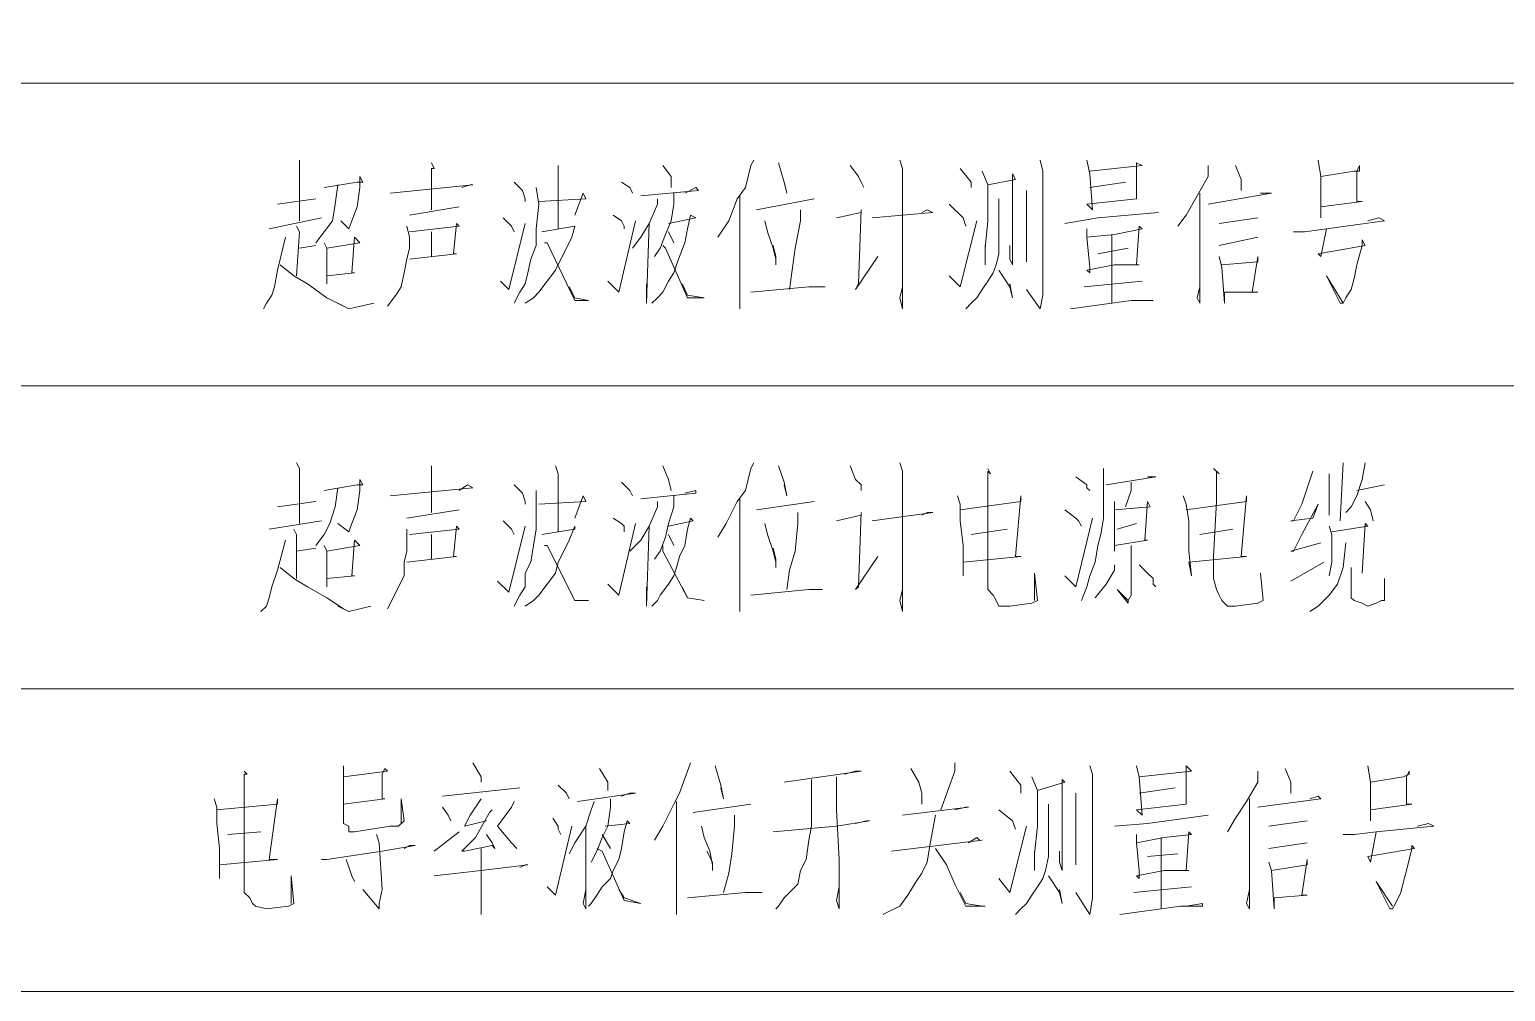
# Model space of a CAD drawing. Header units: millimetres. Extents: x 201 to 11482, y -7821 to 251.
# Drawn here: x 3479.3 to 3513.33, y -5564.59 to -5542.4 of the extents above; entities that cross this region are included whole.
import ezdxf

# ---------------------------------------------------------------- set-up
doc = ezdxf.new("R2010")
doc.units = ezdxf.units.MM

msp = doc.modelspace()

# ---------------------------------------------------------------- linework, layer by layer
at = {"color": 0, "lineweight": 18}
for points in [[(3452.754, -5543.636), (3542.416, -5543.636), (3542.416, -5536.651)], [(3452.754, -5550.621), (3542.416, -5550.621), (3542.416, -5543.636)], [(3485.52, -5545.414), (3485.52, -5545.541), (3485.52, -5546.811)], [(3488.568, -5545.477), (3488.631, -5545.604), (3488.568, -5545.604), (3488.568, -5546.557)], [(3495.997, -5545.414), (3495.934, -5545.541), (3495.807, -5546.049), (3495.616, -5546.303), (3495.426, -5546.811), (3495.172, -5547.192)], [(3496.569, -5545.477), (3496.696, -5545.922), (3496.759, -5546.176), (3496.696, -5545.922)], [(3499.363, -5545.414), (3499.426, -5545.604), (3499.426, -5548.843), (3499.363, -5548.589), (3499.426, -5548.335)], [(3502.601, -5545.414), (3502.665, -5545.668), (3502.665, -5546.049), (3502.665, -5547.065), (3502.665, -5548.017), (3502.665, -5548.525), (3502.601, -5548.843), (3502.284, -5548.398)], [(3503.681, -5545.414), (3503.744, -5545.731), (3503.808, -5546.557), (3503.681, -5546.43), (3504.824, -5546.303), (3504.824, -5546.303), (3504.824, -5545.477), (3504.951, -5545.541), (3503.744, -5545.668)], [(3509.015, -5545.414), (3509.078, -5545.795), (3509.078, -5546.747), (3509.078, -5546.493), (3510.031, -5546.366), (3509.904, -5546.366), (3509.904, -5545.668), (3509.967, -5545.541), (3509.967, -5545.668), (3509.84, -5545.668), (3509.078, -5545.795)], [(3486.091, -5546.049), (3486.853, -5545.922), (3486.98, -5545.922), (3486.917, -5545.795), (3486.917, -5546.049), (3486.853, -5546.493), (3486.726, -5546.811), (3486.663, -5547.001), (3486.472, -5546.811)], [(3491.489, -5545.541), (3491.489, -5545.668), (3491.489, -5547.001)], [(3493.902, -5545.541), (3494.092, -5545.795), (3494.092, -5546.049)], [(3498.22, -5545.541), (3498.41, -5545.795), (3498.474, -5545.922), (3498.537, -5546.049)], [(3500.76, -5545.604), (3501.014, -5545.922), (3501.014, -5546.049)], [(3501.268, -5545.668), (3501.395, -5545.985), (3501.395, -5546.811), (3501.331, -5547.446), (3501.331, -5547.827), (3501.331, -5547.636), (3501.331, -5547.382)], [(3501.395, -5545.985), (3502.03, -5545.858), (3501.966, -5545.731), (3501.966, -5546.684), (3501.966, -5547.446), (3501.966, -5547.446), (3501.966, -5547.827), (3501.903, -5547.7), (3501.903, -5547.382)], [(3506.475, -5545.541), (3506.475, -5545.795), (3506.221, -5546.239), (3505.967, -5546.684), (3505.776, -5546.938)], [(3507.11, -5545.541), (3507.237, -5545.858), (3507.237, -5545.985), (3507.237, -5546.112), (3507.237, -5545.858)], [(3485.901, -5547.319), (3486.091, -5547.065), (3486.282, -5546.811), (3486.345, -5546.43), (3486.409, -5545.985)], [(3487.615, -5546.176), (3489.52, -5545.985), (3489.457, -5545.985), (3489.266, -5546.049)], [(3490.473, -5545.922), (3490.663, -5546.112), (3490.727, -5546.303), (3490.727, -5546.366)], [(3490.981, -5546.049), (3491.044, -5546.43), (3490.981, -5547.001), (3490.981, -5547.382), (3490.854, -5547.7), (3490.79, -5548.017), (3490.727, -5548.271), (3490.6, -5548.462), (3490.473, -5548.716)], [(3492.949, -5545.922), (3493.14, -5546.049), (3493.203, -5546.176)], [(3493.394, -5546.239), (3494.727, -5546.112), (3494.664, -5546.049), (3494.41, -5546.176)], [(3502.284, -5546.112), (3502.284, -5546.239), (3502.284, -5547.763), (3502.284, -5547.573), (3502.284, -5547.319)], [(3503.744, -5546.049), (3504.57, -5545.922)], [(3485.012, -5546.43), (3485.901, -5546.303)], [(3488.06, -5546.684), (3489.203, -5546.493)], [(3491.044, -5546.366), (3492.124, -5546.303), (3492.06, -5546.176), (3491.87, -5546.684)], [(3493.775, -5546.303), (3493.775, -5546.43), (3493.584, -5546.874), (3493.394, -5547.192), (3493.203, -5547.446)], [(3494.156, -5546.176), (3494.156, -5546.43), (3494.092, -5546.811), (3493.965, -5547.128), (3493.838, -5547.446), (3493.711, -5547.636)], [(3495.68, -5546.239), (3495.68, -5548.843), (3495.68, -5548.652), (3495.68, -5548.398)], [(3496.061, -5546.557), (3497.394, -5546.303)], [(3500.506, -5546.43), (3500.823, -5546.747), (3500.887, -5546.938)], [(3501.649, -5546.303), (3501.649, -5547.573), (3501.585, -5547.827), (3501.522, -5548.017), (3501.395, -5548.208), (3501.268, -5548.398), (3501.141, -5548.589), (3501.014, -5548.716), (3500.887, -5548.843)], [(3506.284, -5546.176), (3506.284, -5548.716), (3506.221, -5548.589), (3506.284, -5548.335)], [(3506.475, -5546.43), (3507.935, -5546.176), (3507.872, -5546.176), (3507.681, -5546.176)], [(3484.821, -5547.001), (3486.028, -5546.747)], [(3490.219, -5546.747), (3490.409, -5546.938), (3490.473, -5547.065)], [(3492.632, -5548.208), (3492.886, -5548.462), (3493.267, -5546.811)], [(3492.759, -5546.684), (3492.949, -5546.811), (3493.013, -5546.938), (3493.013, -5547.001)], [(3494.029, -5546.874), (3494.664, -5546.747), (3494.537, -5546.684), (3494.473, -5547.001), (3494.41, -5547.319), (3494.283, -5547.636), (3494.219, -5547.827), (3494.156, -5548.017), (3494.029, -5548.208), (3493.902, -5548.462), (3493.775, -5548.589), (3493.648, -5548.716)], [(3496.251, -5546.811), (3496.315, -5547.065), (3496.442, -5547.446), (3496.505, -5547.7), (3496.505, -5547.827), (3496.505, -5547.636), (3496.442, -5547.382)], [(3497.077, -5546.557), (3497.077, -5546.811), (3496.95, -5547.446), (3496.886, -5547.954), (3496.823, -5548.398)], [(3497.902, -5546.747), (3498.474, -5546.62), (3498.474, -5546.557), (3498.41, -5548.271), (3498.347, -5548.398), (3498.855, -5547.636)], [(3498.728, -5546.747), (3500.125, -5546.62), (3499.998, -5546.557), (3499.871, -5546.62)], [(3500.506, -5548.081), (3500.76, -5548.335), (3501.141, -5546.811)], [(3503.173, -5546.874), (3503.935, -5546.747), (3505.332, -5546.62)], [(3506.729, -5546.874), (3507.618, -5546.747)], [(3508.443, -5547.065), (3508.697, -5547.065), (3509.205, -5547.001), (3510.539, -5546.811), (3510.412, -5546.747), (3510.158, -5546.811)], [(3485.456, -5546.938), (3485.52, -5547.065), (3485.456, -5548.081)], [(3487.996, -5546.938), (3488.06, -5547.192), (3488.06, -5547.446), (3487.996, -5547.7), (3487.933, -5548.017), (3487.869, -5548.335), (3487.742, -5548.525), (3487.552, -5548.779)], [(3488.06, -5547.065), (3489.203, -5546.938), (3489.139, -5546.874), (3489.076, -5547.573), (3489.139, -5547.573), (3488.06, -5547.7)], [(3488.568, -5547.065), (3488.568, -5547.636)], [(3490.155, -5548.208), (3490.346, -5548.398), (3490.727, -5546.874)], [(3491.108, -5547.065), (3491.87, -5546.938), (3491.87, -5546.938), (3491.806, -5547.192), (3491.679, -5547.446), (3491.552, -5547.7), (3491.425, -5547.954), (3491.235, -5548.208), (3491.044, -5548.462), (3490.917, -5548.589), (3490.727, -5548.716)], [(3493.584, -5546.874), (3493.521, -5548.716), (3493.521, -5548.589), (3493.521, -5548.271)], [(3494.029, -5547.065), (3494.156, -5547.319)], [(3503.681, -5547.001), (3503.681, -5547.192), (3503.744, -5547.89), (3503.744, -5548.017), (3503.681, -5547.954), (3504.316, -5547.827), (3504.887, -5547.827), (3504.824, -5547.827), (3504.887, -5546.938), (3504.951, -5547.001), (3504.316, -5547.128), (3503.681, -5547.192)], [(3504.252, -5547.128), (3504.252, -5548.716)], [(3509.205, -5547.001), (3509.078, -5547.636), (3509.015, -5547.573), (3510.094, -5547.382), (3510.031, -5547.255), (3510.031, -5547.382), (3509.904, -5547.827), (3509.84, -5548.144), (3509.777, -5548.398), (3509.65, -5548.589), (3509.586, -5548.716), (3509.523, -5548.716), (3509.205, -5548.081), (3509.586, -5548.716)], [(3485.202, -5547.192), (3485.012, -5547.954), (3484.948, -5548.335), (3484.885, -5548.525), (3484.758, -5548.716), (3484.694, -5548.843)], [(3485.52, -5547.446), (3485.901, -5547.382)], [(3486.091, -5547.319), (3486.155, -5547.446), (3486.155, -5548.081), (3486.155, -5548.271), (3486.155, -5548.081), (3486.79, -5548.017), (3486.726, -5548.017), (3486.79, -5547.192), (3486.917, -5547.319), (3486.155, -5547.446)], [(3491.171, -5547.319), (3491.235, -5547.319), (3491.87, -5548.652), (3492.187, -5548.652), (3491.87, -5548.589), (3491.743, -5548.335)], [(3493.902, -5547.382), (3493.965, -5547.446), (3494.473, -5548.589), (3494.854, -5548.589), (3494.473, -5548.525), (3494.346, -5548.271)], [(3503.935, -5547.573), (3504.633, -5547.446)], [(3507.618, -5547.192), (3506.729, -5547.382)], [(3485.075, -5547.827), (3485.393, -5548.081), (3485.71, -5548.271), (3486.155, -5548.589), (3486.536, -5548.779), (3486.663, -5548.843), (3487.234, -5548.716), (3486.663, -5548.843), (3486.409, -5548.716)], [(3506.729, -5547.636), (3506.792, -5547.89), (3506.856, -5548.716), (3506.856, -5548.462), (3507.618, -5548.462), (3507.491, -5548.462), (3507.618, -5547.636), (3507.618, -5547.763), (3506.792, -5547.827)], [(3501.649, -5547.954), (3501.903, -5548.335), (3501.966, -5548.589), (3501.903, -5548.271)], [(3503.617, -5548.335), (3504.951, -5548.208)], [(3495.934, -5548.462), (3497.267, -5548.335), (3497.648, -5548.335)], [(3503.3, -5548.843), (3504.252, -5548.716), (3504.697, -5548.652), (3505.205, -5548.652), (3505.205, -5548.652), (3504.824, -5548.652)], [(3452.754, -5557.606), (3542.416, -5557.606), (3542.416, -5550.621)], [(3485.456, -5552.399), (3485.52, -5552.526), (3485.52, -5553.796)], [(3488.568, -5552.462), (3488.568, -5552.589), (3488.568, -5552.526), (3488.568, -5553.542)], [(3491.425, -5552.462), (3491.489, -5552.653), (3491.489, -5553.986)], [(3493.902, -5552.462), (3494.029, -5552.78), (3494.092, -5553.034)], [(3495.997, -5552.399), (3495.934, -5552.526), (3495.807, -5553.034), (3495.616, -5553.288), (3495.362, -5553.796), (3495.172, -5554.113)], [(3496.569, -5552.462), (3496.696, -5552.843), (3496.759, -5553.161), (3496.696, -5552.907)], [(3498.22, -5552.462), (3498.347, -5552.78), (3498.474, -5552.907), (3498.474, -5553.034)], [(3499.363, -5552.399), (3499.426, -5552.589), (3499.426, -5555.828), (3499.363, -5555.574), (3499.426, -5555.32)], [(3501.395, -5552.526), (3501.458, -5552.653), (3501.395, -5552.589), (3501.395, -5553.288), (3501.395, -5554.558), (3501.395, -5555.066), (3501.395, -5555.32), (3501.522, -5555.447), (3501.585, -5555.574), (3501.649, -5555.701), (3501.903, -5555.701), (3502.411, -5555.637), (3502.538, -5555.574), (3502.538, -5555.574), (3502.474, -5554.939), (3502.474, -5555.574)], [(3504.062, -5552.526), (3504.062, -5552.907), (3504.062, -5553.288), (3504.062, -5553.669), (3503.998, -5554.05), (3503.935, -5554.304), (3503.871, -5554.685), (3503.744, -5555.002), (3503.681, -5555.256), (3503.554, -5555.574)], [(3506.602, -5552.526), (3506.729, -5552.653), (3506.665, -5552.589), (3506.665, -5553.288), (3506.602, -5554.558), (3506.602, -5555.066), (3506.665, -5555.32), (3506.729, -5555.447), (3506.792, -5555.574), (3506.919, -5555.701), (3507.11, -5555.701), (3507.618, -5555.637), (3507.745, -5555.574), (3507.745, -5555.574), (3507.681, -5554.939), (3507.745, -5555.574)], [(3508.888, -5552.589), (3508.634, -5553.351), (3508.443, -5553.732), (3508.38, -5553.732), (3508.888, -5553.669), (3509.015, -5553.351), (3508.634, -5554.05), (3508.443, -5554.431), (3508.38, -5554.431), (3509.078, -5554.24)], [(3509.586, -5552.399), (3509.523, -5553.732)], [(3510.094, -5552.399), (3510.031, -5552.78), (3509.904, -5553.161), (3509.777, -5553.415), (3509.65, -5553.542)], [(3485.901, -5554.304), (3486.091, -5554.05), (3486.218, -5553.796), (3486.345, -5553.415), (3486.409, -5552.97)], [(3486.091, -5553.034), (3486.853, -5552.907), (3486.98, -5552.907), (3486.917, -5552.78), (3486.917, -5553.034), (3486.853, -5553.478), (3486.726, -5553.796), (3486.663, -5553.986), (3486.409, -5553.796)], [(3487.615, -5553.161), (3489.52, -5552.97), (3489.393, -5552.907), (3489.203, -5553.034)], [(3490.473, -5552.907), (3490.663, -5553.097), (3490.727, -5553.288), (3490.727, -5553.351)], [(3492.949, -5552.843), (3493.14, -5553.034), (3493.203, -5553.161)], [(3503.427, -5552.716), (3503.681, -5552.907), (3503.681, -5552.97), (3503.744, -5553.034)], [(3504.125, -5552.907), (3505.268, -5552.716), (3505.205, -5552.716), (3505.078, -5552.716)], [(3504.697, -5552.843), (3504.697, -5553.034), (3504.57, -5553.415)], [(3509.269, -5552.653), (3509.269, -5553.605)], [(3509.904, -5553.034), (3510.539, -5552.907)], [(3485.012, -5553.415), (3485.901, -5553.288)], [(3490.981, -5553.034), (3490.981, -5553.415), (3490.981, -5553.923), (3490.917, -5554.304), (3490.854, -5554.685), (3490.727, -5554.939), (3490.727, -5555.256), (3490.6, -5555.447), (3490.473, -5555.701)], [(3491.044, -5553.351), (3492.124, -5553.288), (3492.06, -5553.161), (3491.87, -5553.669)], [(3493.775, -5553.288), (3493.775, -5553.415), (3493.584, -5553.859), (3493.394, -5554.177), (3493.14, -5554.431)], [(3493.394, -5553.224), (3494.664, -5553.097), (3494.664, -5553.034), (3494.41, -5553.097)], [(3494.156, -5553.161), (3494.156, -5553.415), (3494.029, -5553.796), (3493.965, -5554.113), (3493.838, -5554.431), (3493.711, -5554.621)], [(3495.68, -5553.224), (3495.68, -5555.828), (3495.68, -5555.574), (3495.68, -5555.383)], [(3496.061, -5553.478), (3497.394, -5553.288)], [(3500.696, -5553.161), (3500.76, -5553.351), (3500.76, -5553.732), (3500.823, -5554.304), (3500.823, -5554.431), (3500.823, -5555.002), (3500.823, -5554.685), (3502.157, -5554.558), (3502.03, -5554.558), (3502.157, -5553.161), (3502.157, -5553.288), (3500.76, -5553.478)], [(3504.316, -5553.288), (3504.316, -5553.478), (3504.316, -5553.986), (3504.316, -5554.431), (3504.316, -5554.304), (3505.078, -5554.177), (3505.014, -5554.177), (3505.078, -5553.288), (3505.141, -5553.415), (3504.316, -5553.478)], [(3505.903, -5553.161), (3505.967, -5553.351), (3506.03, -5553.732), (3506.03, -5554.304), (3506.03, -5554.431), (3506.094, -5555.002), (3506.03, -5554.685), (3507.364, -5554.558), (3507.237, -5554.558), (3507.364, -5553.161), (3507.364, -5553.288), (3505.967, -5553.478)], [(3510.094, -5553.288), (3510.221, -5553.478), (3510.285, -5553.732)], [(3487.996, -5553.669), (3489.203, -5553.478)], [(3497.013, -5553.542), (3497.013, -5553.796), (3496.95, -5554.431), (3496.823, -5554.875), (3496.759, -5555.32)], [(3497.902, -5553.732), (3498.474, -5553.605), (3498.474, -5553.542), (3498.41, -5555.256), (3498.347, -5555.32), (3498.855, -5554.558)], [(3498.728, -5553.732), (3500.125, -5553.542), (3499.998, -5553.542), (3499.871, -5553.605)], [(3503.173, -5553.478), (3503.427, -5553.669), (3503.49, -5553.732), (3503.554, -5553.859)], [(3484.821, -5553.923), (3486.028, -5553.732)], [(3485.393, -5553.923), (3485.456, -5554.05), (3485.456, -5555.066)], [(3487.996, -5553.923), (3487.996, -5554.113), (3487.996, -5554.431), (3487.933, -5554.685), (3487.933, -5555.002), (3487.806, -5555.256), (3487.679, -5555.51), (3487.552, -5555.764)], [(3488.06, -5554.05), (3489.203, -5553.923), (3489.139, -5553.859), (3489.076, -5554.558), (3489.139, -5554.558), (3487.996, -5554.685)], [(3490.092, -5555.129), (3490.346, -5555.383), (3490.727, -5553.859)], [(3490.219, -5553.732), (3490.409, -5553.923), (3490.473, -5554.05)], [(3491.108, -5554.05), (3491.87, -5553.923), (3491.87, -5553.859), (3491.743, -5554.177), (3491.616, -5554.431), (3491.489, -5554.685), (3491.425, -5554.939), (3491.235, -5555.193), (3491.044, -5555.447), (3490.917, -5555.574), (3490.727, -5555.701)], [(3492.632, -5555.193), (3492.886, -5555.447), (3493.267, -5553.796)], [(3492.759, -5553.669), (3492.949, -5553.796), (3493.013, -5553.859), (3493.013, -5553.986)], [(3493.584, -5553.859), (3493.521, -5555.701), (3493.521, -5555.574), (3493.521, -5555.256)], [(3494.029, -5553.859), (3494.6, -5553.732), (3494.537, -5553.669), (3494.473, -5553.923), (3494.41, -5554.304), (3494.283, -5554.558), (3494.219, -5554.812), (3494.156, -5555.002), (3494.029, -5555.193), (3493.838, -5555.447), (3493.775, -5555.574), (3493.648, -5555.701)], [(3496.251, -5553.796), (3496.315, -5554.05), (3496.442, -5554.431), (3496.505, -5554.685), (3496.505, -5554.812), (3496.505, -5554.621), (3496.442, -5554.367)], [(3501.014, -5554.05), (3501.839, -5553.923)], [(3503.173, -5555.002), (3503.427, -5555.256), (3503.808, -5553.669)], [(3504.379, -5553.923), (3504.824, -5553.796)], [(3506.284, -5554.05), (3507.046, -5553.923)], [(3509.269, -5553.859), (3509.332, -5554.05), (3509.332, -5554.621), (3509.332, -5554.685), (3509.269, -5555.002)], [(3509.332, -5553.986), (3510.158, -5553.859), (3510.094, -5553.796), (3510.031, -5554.939)], [(3485.202, -5554.177), (3485.012, -5554.875), (3484.885, -5555.256), (3484.821, -5555.51), (3484.758, -5555.701), (3484.631, -5555.828)], [(3486.091, -5554.304), (3486.155, -5554.431), (3486.155, -5555.066), (3486.155, -5555.256), (3486.155, -5555.066), (3486.79, -5555.002), (3486.726, -5555.002), (3486.79, -5554.177), (3486.917, -5554.304), (3486.155, -5554.431)], [(3488.568, -5554.05), (3488.568, -5554.621)], [(3491.171, -5554.304), (3491.235, -5554.304), (3491.87, -5555.574), (3492.187, -5555.574), (3491.87, -5555.574), (3491.743, -5555.32)], [(3493.902, -5554.304), (3493.902, -5554.431), (3494.473, -5555.51), (3494.854, -5555.574), (3494.473, -5555.51), (3494.346, -5555.256)], [(3494.029, -5554.05), (3494.156, -5554.304)], [(3504.697, -5554.304), (3504.697, -5555.447), (3504.633, -5555.574), (3504.633, -5555.637), (3504.379, -5555.32), (3504.633, -5555.574)], [(3509.65, -5554.24), (3509.586, -5554.812), (3509.459, -5555.193), (3509.269, -5555.447), (3509.015, -5555.701), (3508.824, -5555.828)], [(3485.456, -5554.431), (3485.901, -5554.367)], [(3485.075, -5554.812), (3485.393, -5555.066), (3485.71, -5555.256), (3486.155, -5555.51), (3486.536, -5555.764), (3486.663, -5555.828), (3487.171, -5555.701), (3486.663, -5555.828), (3486.409, -5555.701)], [(3504.316, -5554.748), (3504.316, -5554.875), (3504.125, -5555.193), (3503.871, -5555.51)], [(3504.887, -5554.748), (3505.078, -5554.939), (3505.205, -5555.066), (3505.205, -5555.193), (3505.268, -5555.256)], [(3508.38, -5555.129), (3509.142, -5554.685)], [(3509.777, -5554.812), (3509.777, -5555.32), (3509.777, -5555.51), (3509.84, -5555.574), (3510.031, -5555.637), (3510.158, -5555.701), (3510.348, -5555.637), (3510.475, -5555.574), (3510.539, -5555.574), (3510.539, -5555.066), (3510.539, -5555.574)], [(3495.934, -5555.447), (3497.267, -5555.32), (3497.585, -5555.32)], [(3452.754, -5564.591), (3542.416, -5564.591), (3542.416, -5557.606)], [(3486.536, -5559.384), (3486.536, -5559.638), (3486.536, -5560.717), (3486.663, -5560.781), (3486.663, -5560.908), (3486.79, -5560.908), (3487.615, -5560.781), (3487.742, -5560.781), (3487.806, -5560.781), (3487.933, -5560.654), (3487.869, -5560.146), (3487.869, -5560.717)], [(3489.52, -5559.32), (3489.711, -5559.638), (3489.711, -5559.765)], [(3494.537, -5559.32), (3494.473, -5559.511), (3494.283, -5560.019), (3494.156, -5560.273), (3493.902, -5560.781), (3493.711, -5561.098)], [(3495.108, -5559.384), (3495.235, -5559.828), (3495.299, -5560.146), (3495.235, -5559.892)], [(3500.633, -5559.32), (3500.633, -5559.511), (3500.315, -5560.4)], [(3503.744, -5559.384), (3503.808, -5559.574), (3503.808, -5560.019), (3503.808, -5561.035), (3503.808, -5561.987), (3503.808, -5562.432), (3503.744, -5562.813), (3503.427, -5562.305)], [(3504.824, -5559.384), (3504.887, -5559.638), (3504.951, -5560.527), (3504.824, -5560.4), (3505.967, -5560.273), (3505.967, -5560.273), (3505.967, -5559.384), (3506.094, -5559.511), (3504.887, -5559.638)], [(3510.158, -5559.384), (3510.221, -5559.765), (3510.221, -5560.654), (3510.221, -5560.4), (3511.174, -5560.273), (3511.047, -5560.273), (3511.047, -5559.638), (3511.11, -5559.511), (3511.11, -5559.574), (3510.983, -5559.638), (3510.221, -5559.765)], [(3484.25, -5559.511), (3484.313, -5559.574), (3484.25, -5559.574), (3484.25, -5560.209), (3484.25, -5561.543), (3484.25, -5562.051), (3484.25, -5562.305), (3484.377, -5562.432), (3484.44, -5562.559), (3484.504, -5562.622), (3484.758, -5562.686), (3485.266, -5562.622), (3485.393, -5562.559), (3485.393, -5562.559), (3485.329, -5561.924), (3485.329, -5562.559)], [(3486.536, -5559.638), (3487.552, -5559.511), (3487.488, -5559.447), (3487.425, -5559.574), (3487.425, -5560.146), (3487.488, -5560.146), (3486.536, -5560.273)], [(3492.441, -5559.447), (3492.632, -5559.765), (3492.632, -5559.955)], [(3497.331, -5559.701), (3497.331, -5560.273), (3497.331, -5560.781), (3497.267, -5561.098), (3497.204, -5561.543), (3497.077, -5561.797), (3497.013, -5562.114), (3496.823, -5562.305), (3496.696, -5562.432), (3496.569, -5562.622), (3496.505, -5562.686)], [(3496.696, -5559.765), (3498.474, -5559.511), (3498.347, -5559.511), (3498.093, -5559.574)], [(3497.902, -5559.638), (3497.902, -5560.4), (3497.966, -5561.543), (3497.966, -5562.432), (3497.966, -5562.686), (3497.902, -5562.495), (3497.966, -5562.178)], [(3499.617, -5559.447), (3499.807, -5559.765), (3499.871, -5560.019), (3499.871, -5560.273)], [(3501.903, -5559.511), (3502.157, -5559.828), (3502.157, -5560.019)], [(3502.411, -5559.638), (3502.538, -5559.955), (3502.538, -5560.781), (3502.474, -5561.416), (3502.474, -5561.797), (3502.474, -5561.606), (3502.474, -5561.352)], [(3502.538, -5559.955), (3503.173, -5559.765), (3503.109, -5559.701), (3503.109, -5560.59), (3503.109, -5561.352), (3503.109, -5561.416), (3503.109, -5561.797), (3503.046, -5561.606), (3503.046, -5561.352)], [(3507.618, -5559.511), (3507.618, -5559.765), (3507.364, -5560.209), (3507.11, -5560.59), (3506.919, -5560.908)], [(3508.253, -5559.447), (3508.38, -5559.765), (3508.38, -5559.892), (3508.38, -5560.019), (3508.38, -5559.765)], [(3488.822, -5560.082), (3490.6, -5559.892)], [(3491.489, -5559.828), (3491.679, -5560.019), (3491.743, -5560.146)], [(3491.933, -5560.209), (3493.267, -5560.019), (3493.14, -5560.019), (3492.949, -5560.082)], [(3503.427, -5560.019), (3503.427, -5560.209), (3503.427, -5561.67), (3503.427, -5561.543), (3503.427, -5561.289)], [(3504.887, -5560.019), (3505.713, -5559.892)], [(3507.618, -5560.336), (3509.078, -5560.146), (3509.015, -5560.082), (3508.824, -5560.146)], [(3483.551, -5560.146), (3483.615, -5560.336), (3483.615, -5560.717), (3483.678, -5561.289), (3483.678, -5561.352), (3483.678, -5561.987), (3483.678, -5561.67), (3485.012, -5561.543), (3484.821, -5561.543), (3485.012, -5560.146), (3485.012, -5560.273), (3483.615, -5560.4)], [(3488.822, -5560.336), (3488.949, -5560.527), (3489.012, -5560.654)], [(3489.965, -5560.4), (3489.901, -5560.463), (3489.584, -5561.035), (3489.393, -5561.225), (3489.266, -5561.352), (3489.33, -5561.352), (3489.965, -5561.225), (3490.028, -5561.289), (3489.965, -5561.162), (3489.838, -5560.971)], [(3489.711, -5560.146), (3489.711, -5560.146), (3489.457, -5560.527), (3489.33, -5560.781), (3489.838, -5560.654)], [(3490.473, -5560.209), (3490.409, -5560.336), (3490.092, -5560.781), (3490.409, -5561.162), (3490.536, -5561.289)], [(3492.314, -5560.209), (3492.251, -5560.4), (3492.124, -5560.781), (3491.87, -5561.162), (3491.743, -5561.416)], [(3492.695, -5560.146), (3492.695, -5560.336), (3492.632, -5560.781), (3492.505, -5561.035), (3492.378, -5561.352), (3492.251, -5561.606)], [(3494.219, -5560.209), (3494.219, -5562.813), (3494.219, -5562.559), (3494.219, -5562.368)], [(3494.6, -5560.463), (3495.934, -5560.273)], [(3499.426, -5560.527), (3500.95, -5560.336), (3500.887, -5560.336), (3500.633, -5560.4)], [(3501.649, -5560.4), (3501.966, -5560.654), (3502.03, -5560.844)], [(3502.792, -5560.273), (3502.792, -5561.479), (3502.728, -5561.797), (3502.665, -5561.987), (3502.538, -5562.178), (3502.411, -5562.368), (3502.284, -5562.559), (3502.157, -5562.686), (3502.03, -5562.813)], [(3507.427, -5560.146), (3507.427, -5562.686), (3507.364, -5562.559), (3507.427, -5562.241)], [(3491.235, -5562.178), (3491.425, -5562.368), (3491.806, -5560.781)], [(3491.362, -5560.59), (3491.489, -5560.781), (3491.489, -5560.844), (3491.552, -5560.971)], [(3492.124, -5560.781), (3492.124, -5562.686), (3492.06, -5562.559), (3492.124, -5562.241)], [(3492.568, -5560.781), (3493.14, -5560.717), (3493.076, -5560.654), (3493.013, -5560.908), (3492.949, -5561.289), (3492.886, -5561.543), (3492.759, -5561.797), (3492.695, -5561.987), (3492.505, -5562.178), (3492.378, -5562.368), (3492.251, -5562.559), (3492.187, -5562.622)], [(3494.791, -5560.781), (3494.854, -5561.035), (3494.981, -5561.352), (3495.045, -5561.67), (3495.045, -5561.797), (3495.045, -5561.606), (3494.918, -5561.352)], [(3495.553, -5560.527), (3495.553, -5560.781), (3495.489, -5561.416), (3495.426, -5561.86), (3495.299, -5562.305)], [(3496.442, -5560.908), (3497.902, -5560.781), (3498.664, -5560.654), (3498.601, -5560.654), (3498.347, -5560.717)], [(3500.188, -5560.527), (3500.125, -5560.844), (3500.061, -5561.225), (3499.998, -5561.606), (3499.871, -5561.86), (3499.744, -5562.051), (3499.553, -5562.368), (3499.363, -5562.622), (3499.109, -5562.749), (3498.982, -5562.813)], [(3501.649, -5561.987), (3501.903, -5562.305), (3502.284, -5560.781)], [(3504.316, -5560.781), (3505.078, -5560.717), (3506.475, -5560.527)], [(3507.872, -5560.781), (3508.761, -5560.654)], [(3509.586, -5560.971), (3509.84, -5560.971), (3510.348, -5560.908), (3511.682, -5560.781), (3511.555, -5560.717), (3511.301, -5560.781)], [(3483.869, -5560.971), (3484.631, -5560.908)], [(3487.298, -5560.971), (3487.361, -5561.162), (3487.425, -5562.241), (3487.361, -5562.559), (3487.361, -5562.686), (3486.98, -5562.241), (3487.361, -5562.686), (3487.361, -5562.559)], [(3488.631, -5561.352), (3489.203, -5560.908)], [(3492.505, -5560.971), (3492.695, -5561.289)], [(3499.172, -5561.352), (3501.268, -5561.098)], [(3501.204, -5561.098), (3501.141, -5561.035), (3500.95, -5561.162)], [(3504.824, -5560.971), (3504.824, -5561.162), (3504.887, -5561.797), (3504.887, -5561.987), (3504.824, -5561.924), (3505.459, -5561.797), (3506.03, -5561.797), (3505.967, -5561.797), (3506.03, -5560.908), (3506.094, -5560.971), (3505.459, -5561.035), (3504.824, -5561.162)], [(3505.395, -5561.035), (3505.395, -5562.686)], [(3510.348, -5560.908), (3510.221, -5561.606), (3510.158, -5561.479), (3511.237, -5561.289), (3511.174, -5561.225), (3511.174, -5561.289), (3511.047, -5561.797), (3510.983, -5562.051), (3510.92, -5562.305), (3510.793, -5562.559), (3510.729, -5562.686), (3510.666, -5562.686), (3510.348, -5562.051), (3510.729, -5562.622)], [(3486.028, -5561.543), (3486.091, -5561.543), (3486.155, -5561.543), (3487.425, -5561.352), (3487.425, -5561.352), (3488.187, -5561.225), (3488.06, -5561.225), (3487.933, -5561.289)], [(3489.711, -5561.289), (3489.711, -5561.416), (3489.711, -5562.622), (3489.711, -5562.813), (3489.711, -5562.749), (3489.711, -5562.622)], [(3492.378, -5561.289), (3492.505, -5561.352), (3493.013, -5562.495), (3493.394, -5562.559), (3493.013, -5562.432), (3492.886, -5562.241)], [(3500.188, -5561.289), (3500.442, -5561.67), (3500.633, -5562.114), (3500.887, -5562.622), (3501.331, -5562.622), (3501.268, -5562.622), (3500.887, -5562.559), (3500.76, -5562.305)], [(3505.078, -5561.479), (3505.776, -5561.416)], [(3508.761, -5561.162), (3507.872, -5561.289)], [(3486.599, -5561.543), (3486.726, -5561.924), (3486.79, -5562.051)], [(3488.631, -5561.924), (3489.711, -5561.797), (3490.79, -5561.67), (3490.727, -5561.67), (3490.6, -5561.733)], [(3507.872, -5561.606), (3507.935, -5561.797), (3507.999, -5562.686), (3507.999, -5562.432), (3508.761, -5562.368), (3508.634, -5562.368), (3508.761, -5561.543), (3508.761, -5561.67), (3507.935, -5561.797)], [(3502.792, -5561.924), (3503.046, -5562.305), (3503.109, -5562.559), (3503.046, -5562.241)], [(3494.473, -5562.432), (3495.807, -5562.305), (3496.188, -5562.305)], [(3504.76, -5562.305), (3506.094, -5562.178)], [(3504.443, -5562.813), (3505.395, -5562.686), (3505.84, -5562.622), (3506.348, -5562.622), (3506.348, -5562.559), (3505.967, -5562.622)]]:
    msp.add_lwpolyline(points, dxfattribs=at)

doc.saveas('drawing.dxf')
